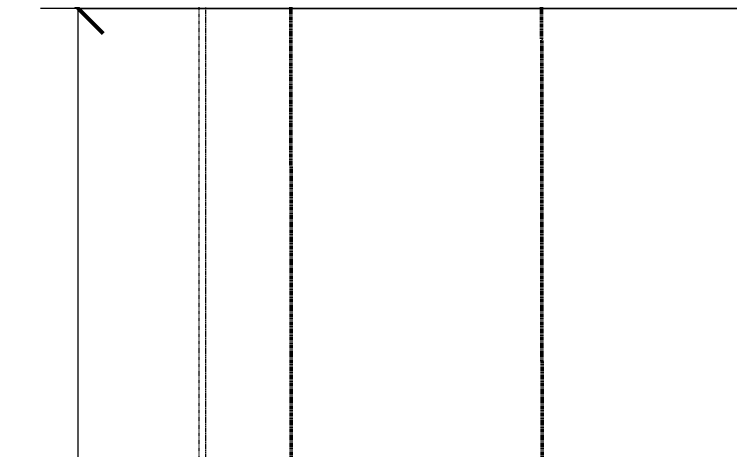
# Model space of a CAD drawing. Header units: inches. Extents: x -4266 to -1814, y 9706 to 12441.
# Drawn here: x -4053.8 to -3882.6, y 10243.1 to 10347.2 of the extents above; entities that cross this region are included whole.
import ezdxf

# ---------------------------------------------------------------- set-up
doc = ezdxf.new("R2010")
doc.units = ezdxf.units.IN
doc.header["$MEASUREMENT"] = 0
for name, pattern in [('Aligning Line 1_8_', [0.25, 0.125, -0.125]), ('Dash Dot 3_16_', [0.3125, 0.1875, -0.0625, 0, -0.0625]), ('Double Dash 3_8_', [1, 0.375, -0.125, 0.125, -0.125, 0.125, -0.125])]:
    doc.linetypes.add(name, pattern=pattern)
for name, color, linetype, lineweight in [('0-1', 7, 'Continuous', 5), ('0-4', 147, 'Aligning Line 1_8_', 9), ('A-ANNO-DIMS', 211, 'Continuous', 9), ('A-ANNO-DIMS-96', 211, 'Continuous', 9), ('A-ANNO-SYMB-1', 150, 'Dash Dot 3_16_', 9), ('C-PROP-LINE-1', 250, 'Double Dash 3_8_', 50), ('G-ANNO-SYMB-1', 147, 'Aligning Line 1_8_', 9)]:
    doc.layers.add(name, color=color, linetype=linetype, lineweight=lineweight)
doc.styles.add('Century Gothic', font='ufonts.com_century-gothic.ttf', dxfattribs={"height": 9})
doc.dimstyles.new('OD__1_16__Tol__', dxfattribs={"dimscale": 12, "dimtxt": 9.397514, "dimasz": 1, "dimexe": 0.75, "dimexo": 0.5, "dimgap": 0.125, "dimtad": 1, "dimdec": 4, "dimrnd": 0.0625, "dimzin": 3, "dimdsep": 46, "dimlunit": 4, "dimtxsty": 'Century Gothic', "dimblk1": 'OBLIQUE', "dimblk2": 'OBLIQUE', "dimsah": 1, "dimcen": 0.09, "dimdle": 0.75, "dimazin": 0, "dimtfac": 1, "dimtdec": 4, "dimtix": 1, "dimtmove": 0, "dimatfit": 3, "dimfxl": 1, "dimtvp": 1, "dimtfill": 1, "dimfrac": 2, "dimtolj": 1, "dimtzin": 0, "dimarcsym": 2})

# ---------------------------------------------------------------- blocks, each defined once
blk = doc.blocks.new('CTR - 1st Phase - Unit Layouts_rvt-1-FLOOR PLAN - 1ST FLOOR')
at = {"layer": 'G-ANNO-SYMB-1'}
blk.add_line((-4009.53, 9846.28), (-4009.53, 12240.75), dxfattribs=at)
blk = doc.blocks.new('Family - ___-1878357-FLOOR PLAN - 1ST FLOOR')
at = {"layer": 'C-PROP-LINE-1'}
for p, q in [((-3989.61, 12268.69), (-3987.01, 9767.34)), ((-3929.52, 12184.69), (-3927.1, 9853.17))]:
    blk.add_line(p, q, dxfattribs=at)
blk = doc.blocks.new('CTR - 1st Phase - Shell_rvt-1-FLOOR PLAN - 1ST FLOOR')
at = {"layer": '0-4'}
blk.add_blockref('Family - ___-1878357-FLOOR PLAN - 1ST FLOOR', (0, 0), dxfattribs=at)
blk = doc.blocks.new('DIMBLOCK12-FLOOR PLAN - 1ST FLOOR')
at = {"layer": 'A-ANNO-DIMS-96', "lineweight": 50}
for p, q in [((-4038.48, 10348.59), (-4044.48, 10354.59)), ((-4038.48, 10348.59), (-4032.48, 10342.59)), ((-4038.48, 10011.59), (-4044.48, 10017.59)), ((-4038.48, 10011.59), (-4032.48, 10005.59))]:
    blk.add_line(p, q, dxfattribs=at)
at = {"layer": 'A-ANNO-DIMS-96'}
for p, q in [((-3828.72, 10348.59), (-4047.48, 10348.59)), ((-4038.48, 10002.59), (-4038.48, 10348.59)), ((-4038.48, 10348.59), (-3828.72, 10348.59)), ((-3833.51, 10011.59), (-4047.48, 10011.59)), ((-4038.48, 10011.59), (-3833.51, 10011.59))]:
    blk.add_line(p, q, dxfattribs=at)
at = {"layer": 'A-ANNO-DIMS-96', "color": 0, "char_height": 9, "attachment_point": 1, "rotation": 90, "line_spacing_factor": 0.984502, "style": 'Century Gothic', "bg_fill": 3, "box_fill_scale": 1.25, "bg_fill_color": 256, "bg_fill_true_color": 13158600, "bg_fill_transparency": 0}
for s, insert, width in [('28\' - 1"', (-4051.52, 10160.85), 46.1821), ('337.0', (-4033.75, 10164.35), 37.7691)]:
    blk.add_mtext(s, dxfattribs=dict(at, insert=insert, width=width))
blk = doc.blocks.new('_Oblique')
at = {"color": 0, "linetype": 'ByBlock', "lineweight": -2}
blk.add_line((-0.5, -0.5), (0.5, 0.5), dxfattribs=at)
blk = doc.blocks.new('DIMBLOCK13-FLOOR PLAN - 1ST FLOOR')
at = {"layer": 'A-ANNO-DIMS-96', "lineweight": 50}
for p, q in [((-4038.48, 10550.19), (-4044.48, 10556.19)), ((-4038.48, 10550.19), (-4032.48, 10544.19)), ((-4038.48, 10348.59), (-4044.48, 10354.59)), ((-4038.48, 10348.59), (-4032.48, 10342.59))]:
    blk.add_line(p, q, dxfattribs=at)
at = {"layer": 'A-ANNO-DIMS-96'}
for p, q in [((-3828.72, 10550.19), (-4047.48, 10550.19)), ((-4038.48, 10348.59), (-4038.48, 10550.19)), ((-4038.48, 10550.19), (-3828.72, 10550.19)), ((-3828.72, 10348.59), (-4047.48, 10348.59)), ((-4038.48, 10348.59), (-3828.72, 10348.59))]:
    blk.add_line(p, q, dxfattribs=at)
at = {"layer": 'A-ANNO-DIMS-96', "color": 0, "char_height": 9, "attachment_point": 1, "rotation": 90, "line_spacing_factor": 0.984502, "style": 'Century Gothic', "bg_fill": 3, "box_fill_scale": 1.25, "bg_fill_color": 256, "bg_fill_true_color": 13158600, "bg_fill_transparency": 0}
for s, insert, width in [('16\' - 9 5/8"', (-4051.52, 10418.66), 73.7481), ('201.6', (-4033.75, 10433.65), 37.7691)]:
    blk.add_mtext(s, dxfattribs=dict(at, insert=insert, width=width))

msp = doc.modelspace()

# ---------------------------------------------------------------- block references
at = {"layer": '0-1'}
for name in ['CTR - 1st Phase - Shell_rvt-1-FLOOR PLAN - 1ST FLOOR', 'CTR - 1st Phase - Unit Layouts_rvt-1-FLOOR PLAN - 1ST FLOOR']:
    msp.add_blockref(name, (0, 0), dxfattribs=at)

# ---------------------------------------------------------------- next in the draw order: dimensions: what is measured, and where the dimension line sits
at = {"layer": 'A-ANNO-DIMS'}
dim = msp.add_linear_dim(base=(-4038.48434, 10348.5894), p1=(-3827.51124, 10011.5894), p2=(-3822.72374, 10348.5894), angle=90, dimstyle='OD__1_16__Tol__', override={"dimpost": '<>\\X', "dimfxl": 337.034004}, dxfattribs=at)
dim.commit()
dim.dimension.update_dxf_attribs({"geometry": 'DIMBLOCK12-FLOOR PLAN - 1ST FLOOR', "text_midpoint": (-4038.48434, 10180.0894)})

# ---------------------------------------------------------------- next in the draw order: dimensions: what is measured, and where the dimension line sits
dim = msp.add_linear_dim(base=(-4038.48434, 10550.1894), p1=(-3822.72374, 10348.5894), p2=(-3822.72374, 10550.1894), angle=90, dimstyle='OD__1_16__Tol__', override={"dimpost": '<>\\X', "dimfxl": 201.6}, dxfattribs=at)
dim.commit()
dim.dimension.update_dxf_attribs({"geometry": 'DIMBLOCK13-FLOOR PLAN - 1ST FLOOR', "text_midpoint": (-4038.48434, 10449.3894)})

# ---------------------------------------------------------------- next in the draw order: linework, layer by layer
at = {"layer": 'A-ANNO-SYMB-1'}
msp.add_line((-4008.0647, 11049.82436), (-4008.0647, 9873.82436), dxfattribs=at)

doc.saveas('drawing.dxf')
